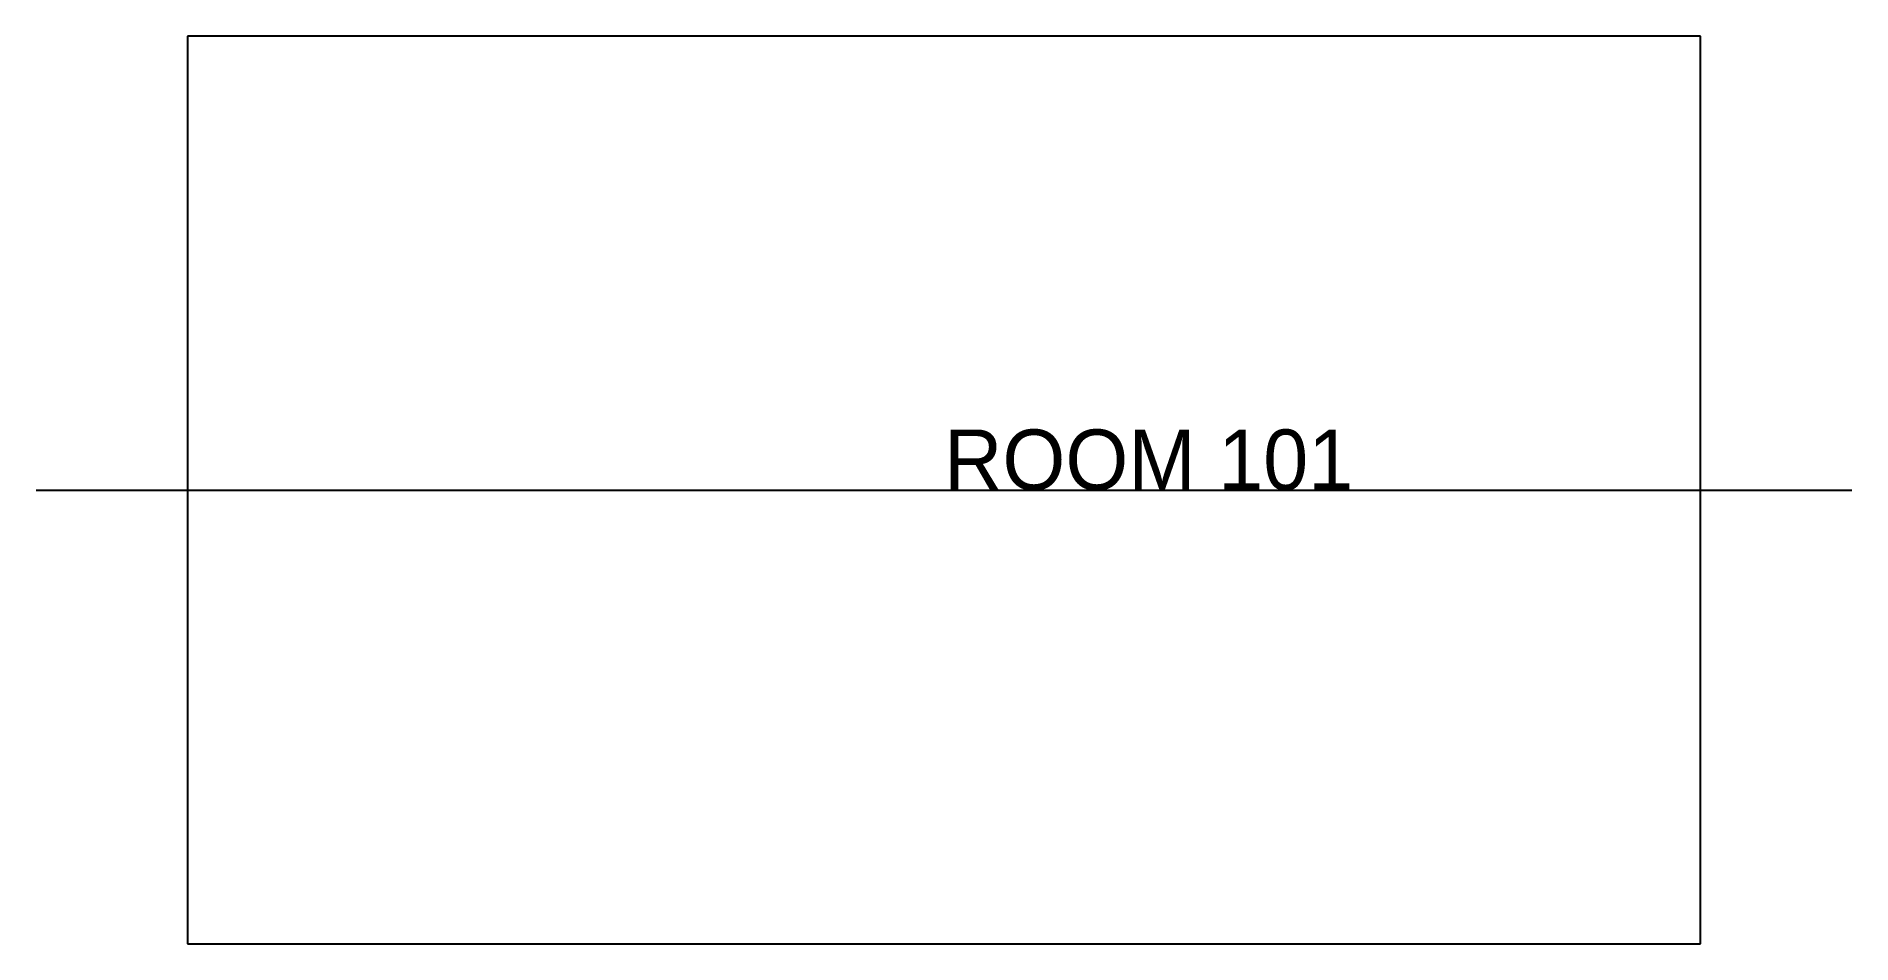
# Model space of a CAD drawing. Header units: metres. Extents: x -500 to 5500, y 0 to 3000.
import ezdxf

# ---------------------------------------------------------------- set-up
doc = ezdxf.new("R2010")
doc.units = ezdxf.units.M

msp = doc.modelspace()

# ---------------------------------------------------------------- linework, layer by layer
at = {"layer": 'GRID'}
msp.add_line((-500, 1500), (5500, 1500), dxfattribs=at)
at = {"layer": 'WALL'}
for p, q in [((5000, 3000), (0, 3000)), ((0, 3000), (0, 0)), ((5000, 0), (5000, 3000)), ((0, 0), (5000, 0))]:
    msp.add_line(p, q, dxfattribs=at)

# ---------------------------------------------------------------- texts
at = {"layer": 'A-TEXT'}
msp.add_text('ROOM 101', height=200, dxfattribs=at).set_placement((2500, 1500))

doc.saveas('drawing.dxf')
